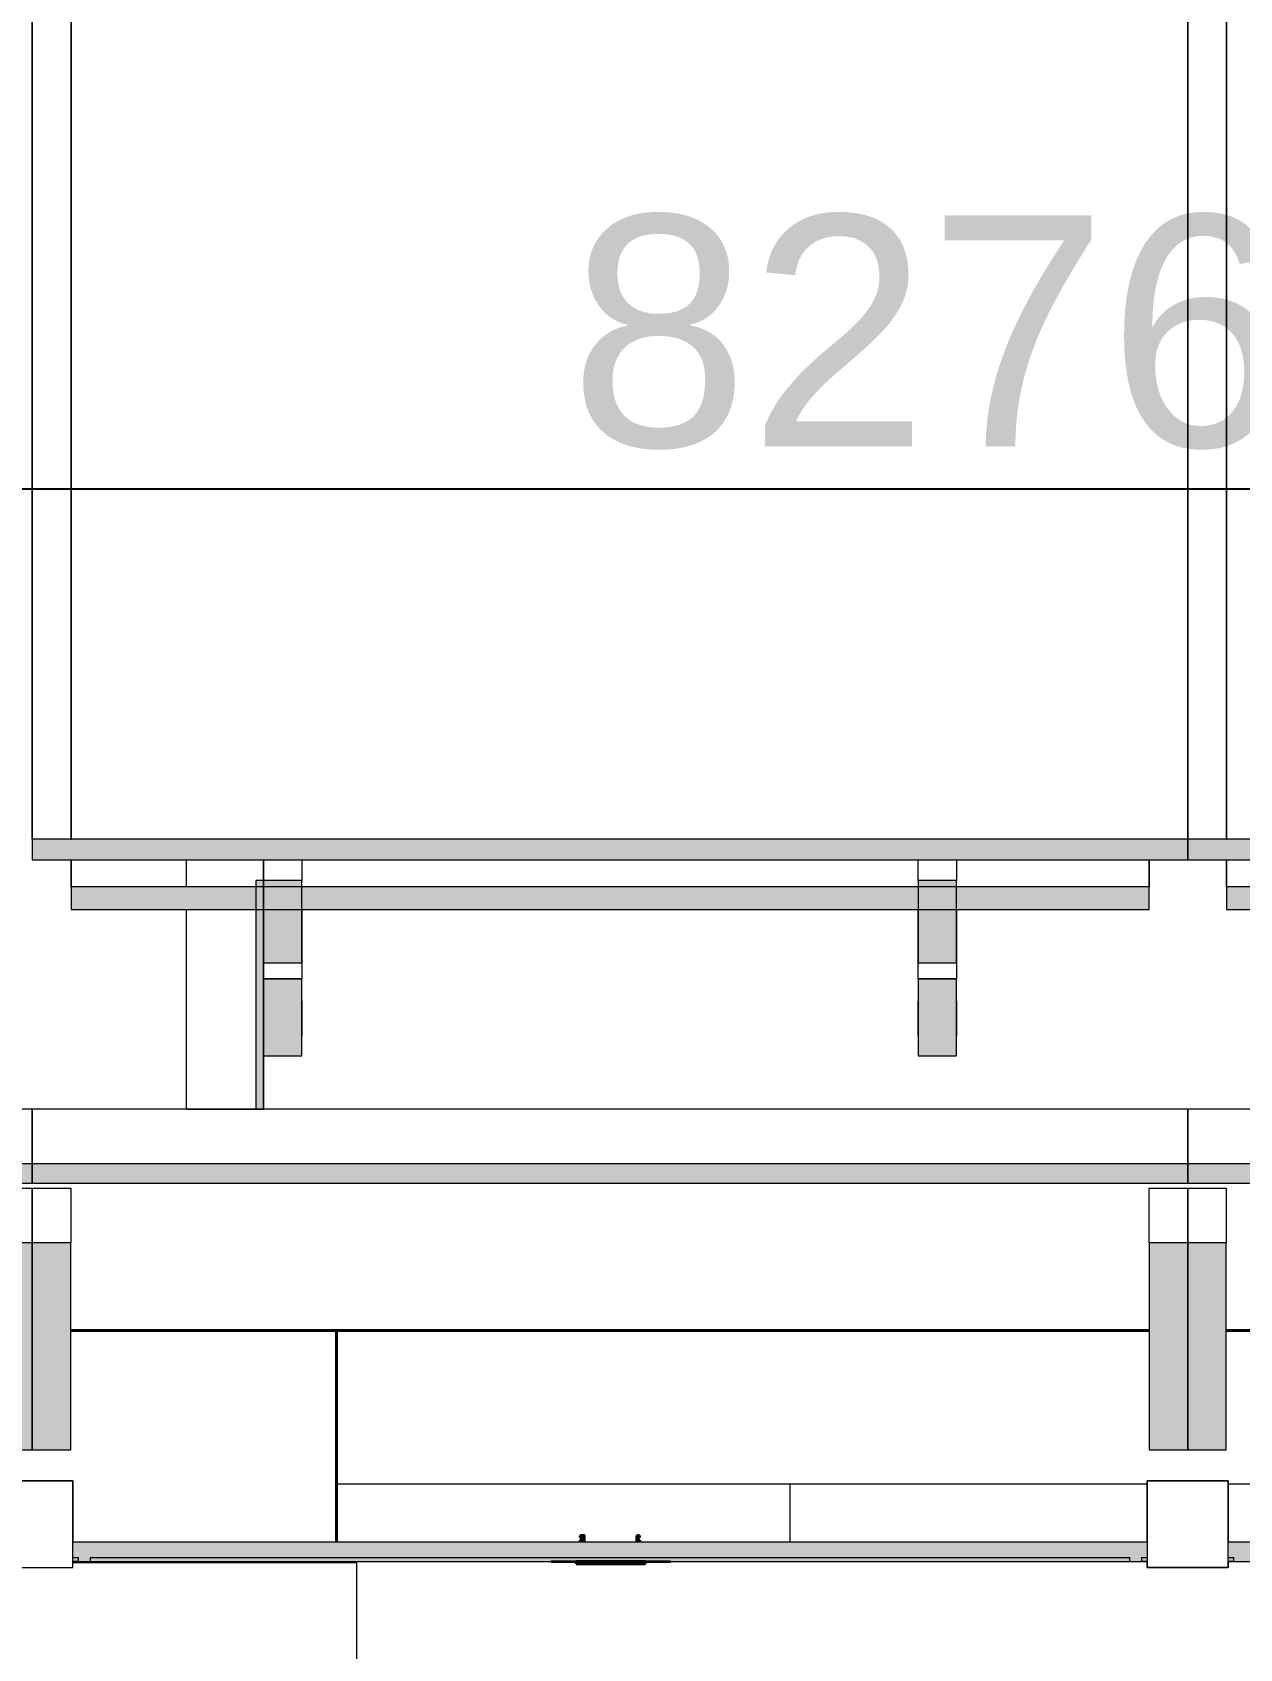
# Model space of a CAD drawing. Header units: millimetres. Extents: x -153298 to 620751, y -313239 to 250031.
# Drawn here: x 103243 to 104810, y -291010 to -288912 of the extents above; entities that cross this region are included whole.
import ezdxf

# ---------------------------------------------------------------- set-up
doc = ezdxf.new("R2010")
doc.units = ezdxf.units.MM
doc.layers.get('DEFPOINTS').update_dxf_attribs({"color": 250})
for name, color, linetype, lineweight in [('A-ANNO-DIMS', 1, 'Continuous', 9), ('A-DOOR', 3, 'Continuous', 9), ('A-DOOR-E', 2, 'Continuous', 25), ('A-GLAZ-CURT', 2, 'Continuous', 9), ('A-WALL-PATT', 1, 'Continuous', 35), ('E-LITE-EQPM', 2, 'Continuous', 35), ('WALL-E', 2, 'Continuous', 35)]:
    doc.layers.add(name, color=color, linetype=linetype, lineweight=lineweight)
doc.styles.add('Arial_2', font='arial.ttf', dxfattribs={"height": 3})
doc.dimstyles.new('DPA-DIM-3_0_T-T', dxfattribs={"dimscale": 304.8, "dimtxt": 306.07782, "dimasz": 0.656168, "dimexe": 0.656168, "dimexo": 0.0625, "dimgap": 0.164042, "dimtad": 1, "dimdec": 0, "dimzin": 0, "dimdsep": 46, "dimtxsty": 'Arial_2', "dimblk1": 'OBLIQUE', "dimblk2": 'OBLIQUE', "dimsah": 1, "dimcen": 0.09, "dimdle": 0.656168, "dimadec": 8, "dimazin": 0, "dimtfac": 1, "dimtdec": 4, "dimtix": 1, "dimtmove": 0, "dimatfit": 3, "dimfxl": 1.312336, "dimfxlon": 1, "dimtvp": 1, "dimtolj": 1, "dimtzin": 0, "dimarcsym": 2})

# ---------------------------------------------------------------- blocks, each defined once
blk = doc.blocks.new('L1-2 RECESSED FLUORESCENT - L1-2  RECESSED FLUORESCENT-V259-2120-01 ENTRANCE 1 SECTION A')
at = {"layer": 'E-LITE-EQPM', "color": 253, "lineweight": 20}
for p, q in [((-880059.9, 105575), (-880059.9, 105655)), ((-880059.9, 105655), (-879954.9, 105655)), ((-879954.9, 105655), (-880059.9, 105655)), ((-880059.9, 105655), (-880059.9, 105542.3)), ((-879954.9, 105655), (-879954.9, 105575)), ((-879954.9, 105542.3), (-879954.9, 105655)), ((-880059.9, 105548.3), (-880059.9, 105550)), ((-879954.9, 105550), (-879954.9, 105548.3)), ((-880059.9, 105542.3), (-879954.9, 105542.3)), ((-880049.9, 105542.3), (-879964.9, 105542.3))]:
    blk.add_line(p, q, dxfattribs=at)
blk = doc.blocks.new('L1-2 RECESSED FLUORESCENT - L1-2  RECESSED FLUORESCENT-12382980-2120-01 ENTRANCE 1 SECTION A')
at = {"layer": 'E-LITE-EQPM', "color": 253, "lineweight": 20}
for p, q in [((-883059.9, 105575), (-883059.9, 105655)), ((-883059.9, 105655), (-882954.9, 105655)), ((-882954.9, 105655), (-883059.9, 105655)), ((-883059.9, 105655), (-883059.9, 105542.3)), ((-882954.9, 105655), (-882954.9, 105575)), ((-882954.9, 105542.3), (-882954.9, 105655)), ((-883059.9, 105542.3), (-883059.9, 105550)), ((-882954.9, 105550), (-882954.9, 105542.3)), ((-882954.9, 105542.3), (-883059.9, 105542.3)), ((-883059.9, 105542.3), (-882954.9, 105542.3)), ((-883049.9, 105542.3), (-882964.9, 105542.3)), ((-882964.9, 105542.3), (-883049.9, 105542.3))]:
    blk.add_line(p, q, dxfattribs=at)
blk = doc.blocks.new('D2 - D2-V262-2120-01 ENTRANCE 1 SECTION A')
at = {"layer": 'E-LITE-EQPM', "color": 253, "lineweight": 20}
for p, q in [((-879294.1, 105577.7), (-879294.1, 105575)), ((-879291.8, 105584), (-879293.4, 105584)), ((-879293.4, 105584), (-879291.8, 105584)), ((-879291.4, 105584), (-879289.8, 105584)), ((-879289.8, 105584), (-879291.4, 105584)), ((-879291.4, 105575), (-879291.4, 105584)), ((-879289.8, 105575), (-879289.8, 105584)), ((-879289.8, 105575), (-879289.8, 105584)), ((-879220.8, 105584), (-879222.4, 105584)), ((-879222.4, 105584), (-879220.8, 105584)), ((-879222.4, 105575), (-879222.4, 105584)), ((-879218.9, 105584), (-879220.8, 105584)), ((-879220.8, 105584), (-879218.9, 105584)), ((-879220.8, 105575), (-879220.8, 105584)), ((-879220.4, 105584), (-879218.9, 105584)), ((-879218.9, 105584), (-879220.4, 105584)), ((-879220.4, 105584), (-879220.4, 105582.6)), ((-879220.4, 105582.6), (-879220.4, 105584)), ((-879218.9, 105581.1), (-879220, 105581.1)), ((-879220, 105581.1), (-879220, 105577.7)), ((-879220, 105577.7), (-879220, 105581.1)), ((-879220, 105581.1), (-879218.9, 105581.1)), ((-879220, 105577.7), (-879220, 105577.7)), ((-879218.9, 105584), (-879218.9, 105581.1)), ((-879218.9, 105581.1), (-879218.9, 105584)), ((-879218.1, 105575), (-879218.1, 105577.7)), ((-879301.1, 105550), (-879301.1, 105547)), ((-879301.1, 105550), (-879283.1, 105550)), ((-879211.1, 105550), (-879301.1, 105550)), ((-879294.1, 105550), (-879283.3, 105550)), ((-879275.1, 105550), (-879294.1, 105550)), ((-879291.4, 105550), (-879293.8, 105550)), ((-879293.8, 105550), (-879291.4, 105550)), ((-879293.1, 105550), (-879283.3, 105550)), ((-879274.6, 105550), (-879293.1, 105550)), ((-879289.8, 105550), (-879291.9, 105550)), ((-879291.9, 105550), (-879289.8, 105550)), ((-879291.4, 105550), (-879289.8, 105550)), ((-879289.8, 105550), (-879291.4, 105550)), ((-879286.1, 105550), (-879283.6, 105550)), ((-879226.1, 105550), (-879286.1, 105550)), ((-879285.1, 105550), (-879283.7, 105550)), ((-879227.1, 105550), (-879285.1, 105550)), ((-879283.1, 105550), (-879229.1, 105550)), ((-879219.1, 105550), (-879274.3, 105550)), ((-879218.1, 105550), (-879274.3, 105550)), ((-879229.1, 105550), (-879229.4, 105550)), ((-879229.4, 105550), (-879211.1, 105550)), ((-879229.2, 105550), (-879219.1, 105550)), ((-879229.2, 105550), (-879218.1, 105550)), ((-879229, 105550), (-879226.1, 105550)), ((-879228.8, 105550), (-879227.1, 105550)), ((-879220.8, 105550), (-879222.4, 105550)), ((-879222.4, 105550), (-879220.3, 105550)), ((-879220.3, 105550), (-879222.4, 105550)), ((-879222.4, 105550), (-879220.8, 105550)), ((-879220.8, 105550), (-879218.4, 105550)), ((-879218.4, 105550), (-879220.8, 105550)), ((-879211.1, 105547), (-879211.1, 105550)), ((-879301.1, 105547), (-879211.1, 105547)), ((-879211.1, 105547), (-879301.1, 105547)), ((-879291.1, 105547), (-879274.4, 105547)), ((-879274.4, 105547), (-879291.1, 105547)), ((-879290.3, 105549), (-879290.3, 105547)), ((-879290.3, 105547), (-879274.5, 105547)), ((-879274.5, 105547), (-879290.3, 105547)), ((-879283.1, 105547), (-879229.1, 105547)), ((-879229.1, 105547), (-879283.1, 105547)), ((-879282.1, 105547), (-879230.1, 105547)), ((-879230.1, 105547), (-879282.1, 105547)), ((-879280.1, 105547), (-879232.1, 105547)), ((-879232.1, 105547), (-879280.1, 105547)), ((-879280, 105547), (-879232.2, 105547)), ((-879232.2, 105547), (-879280, 105547)), ((-879278, 105547), (-879274.6, 105547)), ((-879274.6, 105547), (-879278, 105547)), ((-879273.9, 105547), (-879234.2, 105547)), ((-879234.2, 105547), (-879273.9, 105547)), ((-879273.6, 105547), (-879221.1, 105547)), ((-879221.1, 105547), (-879273.6, 105547)), ((-879273.2, 105547), (-879221.9, 105547)), ((-879221.9, 105547), (-879273.2, 105547)), ((-879221.9, 105547), (-879221.9, 105549))]:
    blk.add_line(p, q, dxfattribs=at)
blk = doc.blocks.new('PPL-C-AECM-1-PP19-EE-M3-0001_rvt-1-2120-01 ENTRANCE 1 SECTION A')
at = {"layer": 'E-LITE-EQPM', "color": 253, "lineweight": 20}
for name, p in [('L1-2 RECESSED FLUORESCENT - L1-2  RECESSED FLUORESCENT-V259-2120-01 ENTRANCE 1 SECTION A', (0, 0)), ('L1-2 RECESSED FLUORESCENT - L1-2  RECESSED FLUORESCENT-12382980-2120-01 ENTRANCE 1 SECTION A', (4500, 0)), ('D2 - D2-V262-2120-01 ENTRANCE 1 SECTION A', (0, 0))]:
    blk.add_blockref(name, p, dxfattribs=at)
blk = doc.blocks.new('DPA_CP_Entrance Canopy Lower - Depth 4200-V2-2120-01 ENTRANCE 1 SECTION A')
at = {"layer": 'A-GLAZ-CURT'}
for points in [[(-883007.4, 106041.4), (-881507.4, 106041.4), (-881507.4, 106066.4), (-883007.4, 106066.4)], [(-882957.4, 105695), (-882957.4, 105963.7), (-883007.4, 105963.7), (-883007.4, 105695)], [(-881507.4, 105695), (-881507.4, 105963.8), (-881557.4, 105963.8), (-881557.4, 105695)], [(-882954.9, 105550), (-881559.9, 105550), (-881559.9, 105575), (-882954.9, 105575)]]:
    blk.add_hatch(color=8, dxfattribs=at).paths.add_polyline_path(points)
at = {"layer": 'A-GLAZ-CURT', "color": 135}
for p, q in [((-881507.4, 106137.3), (-883007.4, 106137.3)), ((-883007.4, 106066.4), (-883007.4, 106137.3)), ((-881507.4, 106137.3), (-881507.4, 106066.4)), ((-883007.4, 105963.7), (-883007.4, 106034.7)), ((-883007.4, 106034.7), (-882957.4, 106034.7)), ((-882957.4, 106034.7), (-882957.4, 105963.7)), ((-881557.4, 105963.8), (-881557.4, 106034.8)), ((-881557.4, 106034.8), (-881507.4, 106034.8)), ((-881507.4, 106034.8), (-881507.4, 105963.8))]:
    blk.add_line(p, q, dxfattribs=at)
at = {"layer": 'A-GLAZ-CURT'}
for p, q in [((-881507.4, 106066.4), (-883007.4, 106066.4)), ((-883007.4, 106066.4), (-883007.4, 106041.4)), ((-881507.4, 106041.4), (-881507.4, 106066.4)), ((-883007.4, 106041.4), (-881507.4, 106041.4)), ((-883007.4, 105963.7), (-883007.4, 105695)), ((-882957.4, 105963.7), (-883007.4, 105963.7)), ((-882957.4, 105695), (-882957.4, 105963.7)), ((-881557.4, 105963.8), (-881557.4, 105695)), ((-881507.4, 105963.8), (-881557.4, 105963.8)), ((-881507.4, 105695), (-881507.4, 105963.8)), ((-883007.4, 105695), (-882957.4, 105695)), ((-881557.4, 105695), (-881507.4, 105695)), ((-881559.9, 105575), (-882954.9, 105575)), ((-882954.9, 105550), (-881559.9, 105550))]:
    blk.add_line(p, q, dxfattribs=at)
blk = doc.blocks.new('M_Door-Overhead-Rolling - RS-17510645-2120-01 ENTRANCE 1 SECTION A')
at = {"layer": 'A-DOOR'}
for p, q in [((-879586.2, 105548.3), (-879954.9, 105548.3)), ((-879586.2, 104998.3), (-879586.2, 105548.3))]:
    blk.add_line(p, q, dxfattribs=at)
blk = doc.blocks.new('DPA_CP_Entrance Canopy Curve_Ent 2_Edge Rev B-1 - Entrance Canopy Curve_Left-V194-2120-01 ENTRANCE 1 SECTION A')
at = {"layer": 'A-GLAZ-CURT'}
for points in [[(-878507.4, 106460.9), (-878507.4, 106487.9), (-880007.4, 106487.9), (-880007.4, 106460.9), (-878541.8, 106460.9)], [(-879717.4, 106137.3), (-879707.4, 106137.3), (-879707.4, 106434.1), (-879717.4, 106434.1), (-879717.4, 106374.5)], [(-878557.4, 106396.6), (-878557.4, 106425.8), (-879957.1, 106425.8), (-879957.1, 106396.6), (-879479.4, 106396.6)]]:
    blk.add_hatch(color=8, dxfattribs=at).paths.add_polyline_path(points)
h = blk.add_hatch(color=8, dxfattribs=at)
h.paths.add_polyline_path([(-879657.4, 106206.3), (-879657.4, 106306.3), (-879707.4, 106306.3), (-879707.4, 106206.3)])
h.paths.add_polyline_path([(-879657.4, 106327.1), (-879657.4, 106434.1), (-879707.4, 106434.1), (-879707.4, 106327.1)])
h = blk.add_hatch(color=8, dxfattribs=at)
h.paths.add_polyline_path([(-878807.4, 106206.3), (-878807.4, 106306.3), (-878857.4, 106306.3), (-878857.4, 106206.3)])
h.paths.add_polyline_path([(-878857.4, 106327.1), (-878807.4, 106327.1), (-878807.4, 106434.1), (-878857.4, 106434.1), (-878857.4, 106374.5)])
at = {"layer": 'A-GLAZ-CURT', "color": 135}
for p, q in [((-880007.4, 106487.9), (-880007.4, 108157.3)), ((-880007.4, 108157.3), (-880007.4, 106460.9)), ((-879957.1, 106487.7), (-879957.1, 108157.3)), ((-879957.1, 108157.3), (-879957.1, 106486.7)), ((-878507.4, 106460.9), (-878507.4, 108157.3)), ((-878507.4, 108157.3), (-878507.4, 106487.9)), ((-879957.1, 106460.4), (-879957.1, 106396.6)), ((-879957.1, 106425.8), (-879957.1, 106459.6)), ((-879807.4, 106426.7), (-879807.4, 106460.9)), ((-879807.4, 106448.4), (-879807.4, 106460.9)), ((-879707.4, 106460.9), (-879707.4, 106426.7)), ((-879707.4, 106460.9), (-879707.4, 106448.4)), ((-879707.4, 106459.6), (-879707.4, 106434.1)), ((-879707.4, 106434.1), (-879707.4, 106459.6)), ((-879657.4, 106459.6), (-879657.4, 106434.1)), ((-878857.4, 106434.1), (-878857.4, 106459.6)), ((-878807.4, 106459.6), (-878807.4, 106434.1)), ((-878557.4, 106396.6), (-878557.4, 106460.4)), ((-878557.4, 106459.6), (-878557.4, 106425.8)), ((-879807.4, 106137.3), (-879807.4, 106396.6)), ((-879807.4, 106137.3), (-879807.4, 106396.6)), ((-879807.4, 106137.3), (-879807.4, 106396.6)), ((-879807.4, 106137.3), (-879807.4, 106396.6)), ((-879807.4, 106137.3), (-879807.4, 106396.6)), ((-879807.4, 106137.3), (-879807.4, 106396.6)), ((-879807.4, 106137.3), (-879807.4, 106396.6)), ((-879807.4, 106137.3), (-879807.4, 106396.6)), ((-879807.4, 106137.3), (-879807.4, 106396.6)), ((-879807.4, 106137.3), (-879807.4, 106396.6)), ((-879807.4, 106137.3), (-879807.4, 106396.6)), ((-879807.4, 106137.3), (-879807.4, 106396.6)), ((-879807.4, 106137.3), (-879807.4, 106396.6)), ((-879807.4, 106137.3), (-879807.4, 106396.6)), ((-879807.4, 106137.3), (-879807.4, 106396.6)), ((-879807.4, 106137.3), (-879807.4, 106396.6)), ((-879807.4, 106137.3), (-879807.4, 106396.6)), ((-879807.4, 106137.3), (-879807.4, 106396.6)), ((-879807.4, 106137.3), (-879807.4, 106396.6)), ((-879807.4, 106137.3), (-879807.4, 106396.6)), ((-879807.4, 106137.3), (-879807.4, 106396.6)), ((-879807.4, 106137.3), (-879807.4, 106396.6)), ((-879807.4, 106137.3), (-879807.4, 106396.6)), ((-879807.4, 106137.3), (-879807.4, 106396.6)), ((-879807.4, 106137.3), (-879807.4, 106396.6)), ((-879807.4, 106137.3), (-879807.4, 106396.6)), ((-879807.4, 106137.3), (-879807.4, 106396.6)), ((-879707.4, 106396.6), (-879707.4, 106306.3)), ((-879707.4, 106396.6), (-879707.4, 106137.3)), ((-879707.4, 106396.6), (-879707.4, 106137.3)), ((-879707.4, 106396.6), (-879707.4, 106137.3)), ((-879707.4, 106396.6), (-879707.4, 106137.3)), ((-879707.4, 106396.6), (-879707.4, 106137.3)), ((-879707.4, 106396.6), (-879707.4, 106137.3)), ((-879707.4, 106396.6), (-879707.4, 106137.3)), ((-879707.4, 106396.6), (-879707.4, 106137.3)), ((-879707.4, 106396.6), (-879707.4, 106137.3)), ((-879707.4, 106396.6), (-879707.4, 106137.3)), ((-879707.4, 106396.6), (-879707.4, 106137.3)), ((-879707.4, 106396.6), (-879707.4, 106137.3)), ((-879707.4, 106396.6), (-879707.4, 106137.3)), ((-879707.4, 106396.6), (-879707.4, 106137.3)), ((-879707.4, 106396.6), (-879707.4, 106137.3)), ((-879707.4, 106396.6), (-879707.4, 106137.3)), ((-879707.4, 106396.6), (-879707.4, 106137.3)), ((-879707.4, 106396.6), (-879707.4, 106137.3)), ((-879707.4, 106396.6), (-879707.4, 106137.3)), ((-879707.4, 106396.6), (-879707.4, 106137.3)), ((-879707.4, 106396.6), (-879707.4, 106137.3)), ((-879707.4, 106396.6), (-879707.4, 106137.3)), ((-879707.4, 106396.6), (-879707.4, 106137.3)), ((-879707.4, 106396.6), (-879707.4, 106137.3)), ((-879707.4, 106396.6), (-879707.4, 106137.3)), ((-879707.4, 106396.6), (-879707.4, 106137.3)), ((-879707.4, 106396.6), (-879707.4, 106137.3)), ((-879707.4, 106306.3), (-879707.4, 106396.6)), ((-879707.4, 106306.3), (-879707.4, 106396.6)), ((-879707.4, 106395.7), (-879707.4, 106327.1)), ((-879657.4, 106396.6), (-879657.4, 106306.3)), ((-879657.4, 106396.6), (-879657.4, 106306.3)), ((-879657.4, 106327.1), (-879657.4, 106395.7)), ((-878857.4, 106306.3), (-878857.4, 106396.6)), ((-878857.4, 106306.3), (-878857.4, 106396.6)), ((-878857.4, 106395.7), (-878857.4, 106327.1)), ((-878807.4, 106396.6), (-878807.4, 106306.3)), ((-878807.4, 106396.6), (-878807.4, 106306.3)), ((-878807.4, 106327.1), (-878807.4, 106395.7)), ((-879707.4, 106306.3), (-879657.4, 106306.3)), ((-879707.4, 106306.3), (-879657.4, 106306.3)), ((-878857.4, 106306.3), (-878807.4, 106306.3)), ((-878857.4, 106306.3), (-878807.4, 106306.3)), ((-879707.4, 106232.8), (-879707.4, 106277.3)), ((-879657.4, 106277.3), (-879657.4, 106232.8)), ((-878857.4, 106232.8), (-878857.4, 106277.3)), ((-878807.4, 106277.3), (-878807.4, 106232.8)), ((-879807.4, 106137.3), (-879707.4, 106137.3)), ((-879807.4, 106137.3), (-879707.4, 106137.3)), ((-879807.4, 106137.3), (-879707.4, 106137.3)), ((-879807.4, 106137.3), (-879707.4, 106137.3)), ((-879807.4, 106137.3), (-879707.4, 106137.3)), ((-879807.4, 106137.3), (-879707.4, 106137.3)), ((-879807.4, 106137.3), (-879707.4, 106137.3)), ((-879807.4, 106137.3), (-879707.4, 106137.3)), ((-879807.4, 106137.3), (-879707.4, 106137.3)), ((-879807.4, 106137.3), (-879707.4, 106137.3)), ((-879807.4, 106137.3), (-879707.4, 106137.3)), ((-879807.4, 106137.3), (-879707.4, 106137.3)), ((-879807.4, 106137.3), (-879707.4, 106137.3)), ((-879807.4, 106137.3), (-879707.4, 106137.3)), ((-879807.4, 106137.3), (-879707.4, 106137.3)), ((-879807.4, 106137.3), (-879707.4, 106137.3)), ((-879807.4, 106137.3), (-879707.4, 106137.3)), ((-879807.4, 106137.3), (-879707.4, 106137.3)), ((-879807.4, 106137.3), (-879707.4, 106137.3)), ((-879807.4, 106137.3), (-879707.4, 106137.3)), ((-879807.4, 106137.3), (-879707.4, 106137.3)), ((-879807.4, 106137.3), (-879707.4, 106137.3)), ((-879807.4, 106137.3), (-879707.4, 106137.3)), ((-879807.4, 106137.3), (-879707.4, 106137.3)), ((-879807.4, 106137.3), (-879707.4, 106137.3)), ((-879807.4, 106137.3), (-879707.4, 106137.3)), ((-879807.4, 106137.3), (-879707.4, 106137.3))]:
    blk.add_line(p, q, dxfattribs=at)
at = {"layer": 'A-GLAZ-CURT'}
for p, q in [((-880007.4, 106487.9), (-880007.4, 106460.9)), ((-879957.1, 106487.9), (-880007.4, 106487.9)), ((-878507.4, 106487.9), (-879957.1, 106487.9)), ((-878507.4, 106460.9), (-878507.4, 106487.9)), ((-880007.4, 106460.9), (-879957.1, 106460.9)), ((-879957.1, 106460.9), (-878507.4, 106460.9)), ((-879707.4, 106434.1), (-879717.4, 106434.1)), ((-879717.4, 106434.1), (-879717.4, 106137.3)), ((-879707.4, 106137.3), (-879707.4, 106434.1)), ((-879657.4, 106434.1), (-879707.4, 106434.1)), ((-879707.4, 106434.1), (-879707.4, 106327.1)), ((-879657.4, 106327.1), (-879657.4, 106434.1)), ((-878807.4, 106434.1), (-878857.4, 106434.1)), ((-878857.4, 106434.1), (-878857.4, 106327.1)), ((-878807.4, 106327.1), (-878807.4, 106434.1)), ((-879957.1, 106425.8), (-879957.1, 106396.6)), ((-878557.4, 106425.8), (-879957.1, 106425.8)), ((-878557.4, 106396.6), (-878557.4, 106425.8)), ((-879957.1, 106396.6), (-878557.4, 106396.6)), ((-879707.4, 106327.1), (-879657.4, 106327.1)), ((-878857.4, 106327.1), (-878807.4, 106327.1)), ((-879657.4, 106306.3), (-879707.4, 106306.3)), ((-879707.4, 106306.3), (-879707.4, 106206.3)), ((-879657.4, 106206.3), (-879657.4, 106306.3)), ((-878807.4, 106306.3), (-878857.4, 106306.3)), ((-878857.4, 106306.3), (-878857.4, 106206.3)), ((-878807.4, 106206.3), (-878807.4, 106306.3)), ((-879707.4, 106206.3), (-879657.4, 106206.3)), ((-878857.4, 106206.3), (-878807.4, 106206.3)), ((-879717.4, 106137.3), (-879707.4, 106137.3))]:
    blk.add_line(p, q, dxfattribs=at)
blk = doc.blocks.new('DPA_CP_Metal Ceiling Luminaire - Linear Luminaire Entrance-12679429-2120-01 ENTRANCE 1 SECTION A')
at = {"layer": 'A-GLAZ-CURT'}
h = blk.add_hatch(color=8, dxfattribs=at)
h.paths.add_polyline_path([(-869559.9, 105550), (-869559.9, 105555), (-869567.4, 105555), (-869567.4, 105550)])
h.paths.add_polyline_path([(-869447.4, 105550), (-869447.4, 105555), (-869454.9, 105555), (-869454.9, 105550)])
for p, q in [((-869559.9, 105555), (-869567.4, 105555)), ((-869567.4, 105555), (-869567.4, 105550)), ((-869567.4, 105550), (-869559.9, 105550)), ((-869447.4, 105555), (-869454.9, 105555)), ((-869454.9, 105550), (-869447.4, 105550)), ((-869447.4, 105550), (-869447.4, 105555))]:
    blk.add_line(p, q, dxfattribs=at)
blk = doc.blocks.new('DPA_CP_Metal Ceiling Panel - Vertical Panel Entrance-12692899-2120-01 ENTRANCE 1 SECTION A')
at = {"layer": 'A-GLAZ-CURT'}
for p, q in [((-869567.4, 105550), (-869559.9, 105550)), ((-869559.9, 105550), (-869567.4, 105550)), ((-869454.9, 105550), (-869447.4, 105550)), ((-869447.4, 105550), (-869454.9, 105550))]:
    blk.add_line(p, q, dxfattribs=at)
blk = doc.blocks.new('System Panel - DPA-AR_Metal Ceiling Rectangular Panel-16090578-2120-01 ENTRANCE 1 SECTION A')
at = {"layer": 'A-GLAZ-CURT'}
blk.add_hatch(color=8, dxfattribs=at).paths.add_polyline_path([(-869432.4, 105550), (-868082.4, 105550), (-868082.4, 105555), (-869432.4, 105555)])
for p, q in [((-868082.4, 105555), (-869432.4, 105555)), ((-869432.4, 105555), (-869432.4, 105550)), ((-869432.4, 105550), (-868082.4, 105550)), ((-868082.4, 105550), (-868082.4, 105555))]:
    blk.add_line(p, q, dxfattribs=at)
blk = doc.blocks.new('D1 - D1-12676964-2120-01 ENTRANCE 1 SECTION A')
at = {"layer": 'E-LITE-EQPM', "color": 215}
for p, q in [((-879296.7, 105577.7), (-879296.7, 105575)), ((-879296, 105584), (-879292.1, 105584)), ((-879296, 105581.1), (-879296, 105584)), ((-879294.7, 105581.1), (-879296, 105581.1)), ((-879292.1, 105584), (-879295.9, 105584)), ((-879295.9, 105584), (-879293.9, 105584)), ((-879295.9, 105584), (-879295.9, 105581.1)), ((-879295.9, 105581.1), (-879294.7, 105581.1)), ((-879294.9, 105577.7), (-879294.9, 105581.1)), ((-879294.7, 105577.7), (-879294.9, 105577.7)), ((-879294.7, 105581.1), (-879294.7, 105577.7)), ((-879290.1, 105584), (-879294.2, 105584)), ((-879294.2, 105577.4), (-879294.2, 105576.2)), ((-879293.9, 105584), (-879290.1, 105584)), ((-879293.9, 105575), (-879293.9, 105584)), ((-879221, 105584), (-879222.7, 105584)), ((-879222.7, 105584), (-879221, 105584)), ((-879222.7, 105575), (-879222.7, 105584)), ((-879222.7, 105575), (-879222.7, 105584)), ((-879220.7, 105584), (-879219.1, 105584)), ((-879219.1, 105584), (-879220.7, 105584)), ((-879219.1, 105581.1), (-879220.2, 105581.1)), ((-879220.2, 105577.7), (-879220.2, 105579.3)), ((-879220.2, 105577.7), (-879218.6, 105577.7)), ((-879218.6, 105577.7), (-879220.2, 105577.7)), ((-879219.1, 105584), (-879219.9, 105584)), ((-879219.9, 105584), (-879219.1, 105584)), ((-879219.6, 105581.1), (-879219.1, 105581.1)), ((-879219.1, 105584), (-879219.1, 105581.1)), ((-879219.1, 105581.1), (-879219.1, 105584)), ((-879218.4, 105575), (-879218.4, 105577.7)), ((-879333.9, 105550), (-879282.4, 105550)), ((-879301.4, 105550), (-879301.4, 105547)), ((-879301.4, 105550), (-879283.1, 105550)), ((-879211.4, 105550), (-879301.4, 105550)), ((-879296.4, 105550), (-879294.2, 105550)), ((-879293.9, 105550), (-879296.3, 105550)), ((-879294.4, 105550), (-879283.3, 105550)), ((-879275.4, 105550), (-879294.4, 105550)), ((-879294.2, 105550), (-879290.1, 105550)), ((-879290.1, 105550), (-879293.9, 105550)), ((-879293.4, 105550), (-879283.3, 105550)), ((-879274.9, 105550), (-879293.4, 105550)), ((-879290.1, 105550), (-879292.2, 105550)), ((-879292.2, 105550), (-879290.1, 105550)), ((-879284.2, 105550), (-879292.1, 105550)), ((-879292.1, 105550), (-879275.4, 105550)), ((-879286.4, 105550), (-879283.5, 105550)), ((-879226.4, 105550), (-879286.4, 105550)), ((-879285.4, 105550), (-879283.7, 105550)), ((-879227.4, 105550), (-879285.4, 105550)), ((-879283.4, 105550), (-879264.7, 105550)), ((-879218.4, 105550), (-879274.4, 105550)), ((-879274.4, 105550), (-879218.4, 105550)), ((-879219.4, 105550), (-879274.3, 105550)), ((-879234.5, 105550), (-879229.4, 105550)), ((-879230.1, 105550), (-879178.9, 105550)), ((-879218.4, 105550), (-879229.5, 105550)), ((-879229.4, 105550), (-879211.4, 105550)), ((-879229.2, 105550), (-879219.4, 105550)), ((-879229.2, 105550), (-879218.4, 105550)), ((-879228.9, 105550), (-879226.4, 105550)), ((-879228.8, 105550), (-879227.4, 105550)), ((-879221, 105550), (-879222.7, 105550)), ((-879222.7, 105550), (-879220.6, 105550)), ((-879220.6, 105550), (-879222.7, 105550)), ((-879222.7, 105550), (-879221, 105550)), ((-879221, 105550), (-879218.7, 105550)), ((-879218.7, 105550), (-879221, 105550)), ((-879211.4, 105547), (-879211.4, 105550)), ((-879301.4, 105547), (-879211.4, 105547)), ((-879211.4, 105547), (-879301.4, 105547)), ((-879291.4, 105547), (-879274.4, 105547)), ((-879274.4, 105547), (-879291.4, 105547)), ((-879290.6, 105549), (-879290.6, 105547)), ((-879290.6, 105547), (-879274.4, 105547)), ((-879274.4, 105547), (-879290.6, 105547)), ((-879283.4, 105547), (-879229.4, 105547)), ((-879229.4, 105547), (-879283.4, 105547)), ((-879282.4, 105547), (-879230.4, 105547)), ((-879230.4, 105547), (-879282.4, 105547)), ((-879280.4, 105547), (-879232.4, 105547)), ((-879232.4, 105547), (-879280.4, 105547)), ((-879280.3, 105547), (-879232.4, 105547)), ((-879232.4, 105547), (-879280.3, 105547)), ((-879278.3, 105547), (-879274.4, 105547)), ((-879274.4, 105547), (-879278.3, 105547)), ((-879274.1, 105547), (-879234.4, 105547)), ((-879234.4, 105547), (-879274.1, 105547)), ((-879273.9, 105547), (-879221.4, 105547)), ((-879221.4, 105547), (-879273.9, 105547)), ((-879273.5, 105547), (-879222.2, 105547)), ((-879222.2, 105547), (-879273.5, 105547)), ((-879222.2, 105547), (-879222.2, 105549))]:
    blk.add_line(p, q, dxfattribs=at)
blk = doc.blocks.new('_Oblique')
at = {"color": 0, "linetype": 'ByBlock', "lineweight": -2}
blk.add_line((-0.5, -0.5), (0.5, 0.5), dxfattribs=at)
blk = doc.blocks.new('*D3742')
at = {"layer": 'A-ANNO-DIMS', "color": 0, "lineweight": -2, "transparency": 16777216}
for p, q in [((100267.9, -289885.6), (100267.9, -289304.6)), ((108544.2, -289885.6), (108544.2, -289304.6)), ((108744.2, -289504.6), (100067.9, -289504.6))]:
    blk.add_line(p, q, dxfattribs=at)
at = {"layer": 'DEFPOINTS', "color": 0, "transparency": 16777216}
for p in [(100267.9, -289504.6), (100267.9, -289904.6), (108544.2, -289904.6)]:
    blk.add_point(p, dxfattribs=at)
at = {"layer": 'A-ANNO-DIMS', "color": 0, "lineweight": -2, "transparency": 16777216, "xscale": 200, "yscale": 200, "zscale": 200, "rotation": 180}
blk.add_blockref('_Oblique', (100267.9, -289504.6), dxfattribs=at)
at = {"layer": 'A-ANNO-DIMS', "color": 0, "lineweight": -2, "transparency": 16777216, "xscale": 200, "yscale": 200, "zscale": 200}
blk.add_blockref('_Oblique', (108544.2, -289504.6), dxfattribs=at)
at = {"layer": 'A-ANNO-DIMS', "color": 0, "transparency": 16777216, "insert": (104406, -289301.5), "char_height": 300, "width": 1107.531, "attachment_point": 5, "style": 'Arial_2'}
blk.add_mtext('\\A1;8276', dxfattribs=at)

msp = doc.modelspace()

# ---------------------------------------------------------------- hatches: boundary and pattern name
at = {"layer": 'A-WALL-PATT', "lineweight": 9}
h = msp.add_hatch(dxfattribs=at)
h.set_pattern_fill('FP_4', color=256, style=0, pattern_type=2)
h.set_pattern_definition([(0, (131226, -298596.8), (0, 1400), []), (0, (131226, -298496.8), (0, 1400), []), (0, (131226, -297896.8), (0, 1400), []), (0, (131226, -297796.8), (0, 1400), []), (90, (131226.1, -299196.8), (-1200, 7e-14), []), (90, (131826.1, -298596.8), (-1200, 700), [100, -600])])
h.paths.add_polyline_path([(113194.2804, -295576.753), (116180.8535, -295576.753), (116067.88, -295510.634), (116067.88, -293996.753), (116042.88, -293996.753), (116042.88, -293896.753), (116117.88, -293896.753), (116117.88, -290896.753), (115794.4357, -290896.753), (115794.4357, -290899.753), (115704.4357, -290899.753), (115704.4357, -290896.753), (115295.38, -290896.753), (115295.38, -290904.4873), (115190.38, -290904.4873), (115190.38, -290896.753), (113795.38, -290896.753), (113795.38, -290904.4873), (113690.38, -290904.4873), (113690.38, -290896.753), (112295.38, -290896.753), (112295.38, -290904.4873), (112190.38, -290904.4873), (112190.38, -290896.753), (110795.38, -290896.753), (110795.38, -290904.4873), (110690.38, -290904.4873), (110690.38, -290896.753), (109295.38, -290896.753), (109295.38, -290904.4873), (109190.38, -290904.4873), (109190.38, -290896.753), (107795.38, -290896.753), (107795.38, -290904.4873), (107690.38, -290904.4873), (107690.38, -290896.753), (106295.38, -290896.753), (106295.38, -290904.4873), (106190.38, -290904.4873), (106190.38, -290896.753), (105539.1399, -290896.753), (105538.88, -290899.753), (105448.88, -290899.753), (105448.88, -290896.753), (104795.38, -290896.753), (104795.38, -290904.4873), (104690.38, -290904.4873), (104690.38, -290896.753), (104039.1399, -290896.753), (104038.88, -290899.753), (103948.88, -290899.753), (103948.88, -290896.753), (103637.88, -290896.753), (103637.88, -290898.4621), (103664.08, -290898.4621), (103664.08, -291448.4621), (103637.88, -291448.4621), (103637.88, -293596.753), (105550.1497, -293595.7469), (105541.9565, -293580.0879), (105524.1983, -293538.2356), (105514.6177, -293510.4236), (105502.6583, -293461.2315), (105498.4926, -293437.8752), (105495.4895, -293408.8161), (105493.5884, -293370.2779), (105499.3407, -293297.4466), (105512.792, -293239.7907), (105518.541, -293220.2823), (105536.9831, -293174.6287), (105549.7195, -293148.5946), (105584.2095, -293092.555), (105624.8837, -293044.4867), (105640.3543, -293028.9211), (105677.6473, -292996.9164), (105696.9969, -292982.5858), (105752.8471, -292948.5249), (105804.4461, -292926.643), (105830.2613, -292917.8087), (105894.1862, -292902.601), (105919.5952, -292900.1136), (105984.5969, -292896.753), (108235.7516, -292897.6127), (108332.7077, -292902.4333), (108422.1877, -292914.7661), (108458.9167, -292921.5912), (108560.0862, -292946.0075), (108650.0625, -292976.3699), (108680.5429, -292988.402), (108777.6028, -293032.4886), (108844.3378, -293070.1219), (109322.661, -293346.2019), (113186.0888, -295576.753), (113193.402, -295576.753)])
h.paths.add_polyline_path([(116428.57, -295576.753), (116523.6755, -295576.753), (116117.88, -295341.8187), (116117.88, -295482.6602), (116280.8535, -295576.753)])
h.paths.add_polyline_path([(104031.9298, -290871.753), (104690.38, -290871.753), (104690.38, -290791.753), (104795.38, -290791.753), (104795.38, -290871.753), (105453.821, -290871.753), (105454.2507, -290869.0845), (105455.3049, -290869.0845), (105456.3778, -290862.753), (105460.4316, -290862.753), (105460.4316, -290871.753), (105527.5883, -290871.253), (105528.6983, -290862.753), (105529.6753, -290863.5005), (105531.9298, -290871.753), (106190.38, -290871.753), (106190.38, -290791.753), (106295.38, -290791.753), (106295.38, -290871.753), (107690.38, -290871.753), (107690.38, -290791.753), (107795.38, -290791.753), (107795.38, -290871.753), (109190.38, -290871.753), (109190.38, -290791.753), (109295.38, -290791.753), (109295.38, -290871.753), (110690.38, -290871.753), (110690.38, -290791.753), (110795.38, -290791.753), (110795.38, -290871.753), (112190.38, -290871.753), (112190.38, -290791.753), (112295.38, -290791.753), (112295.38, -290871.753), (113690.38, -290871.753), (113690.38, -290791.753), (113795.38, -290791.753), (113795.38, -290871.753), (115190.38, -290871.753), (115190.38, -290791.753), (115295.38, -290791.753), (115295.38, -290871.753), (115709.3767, -290871.753), (115709.8064, -290869.0845), (115710.8607, -290869.0845), (115711.9335, -290862.753), (115715.7274, -290862.753), (115716.7095, -290871.753), (115783.1441, -290871.253), (115783.9941, -290862.753), (115784.7628, -290862.753), (115787.2256, -290871.753), (116117.88, -290871.753), (116117.88, -290596.753), (115292.88, -290596.753), (115292.88, -290751.753), (115192.88, -290751.753), (115192.88, -290596.753), (113792.88, -290596.753), (113792.88, -290751.753), (113692.88, -290751.753), (113692.88, -290596.753), (112292.88, -290596.753), (112292.88, -290751.753), (112192.88, -290751.753), (112192.88, -290596.753), (110792.88, -290596.753), (110792.88, -290751.753), (110692.88, -290751.753), (110692.88, -290596.753), (109292.88, -290596.753), (109292.88, -290751.753), (109192.88, -290751.753), (109192.88, -290596.753), (107792.88, -290596.753), (107792.88, -290751.753), (107692.88, -290751.753), (107692.88, -290596.753), (106292.88, -290596.753), (106292.88, -290751.753), (106192.88, -290751.753), (106192.88, -290596.753), (104792.88, -290596.753), (104792.88, -290751.753), (104692.88, -290751.753), (104692.88, -290596.753), (103637.88, -290596.753), (103637.88, -290871.753), (103953.821, -290871.753), (103954.2507, -290869.0845), (103955.3049, -290869.0845), (103956.3778, -290862.753), (103960.4316, -290862.753), (103960.4316, -290871.753), (104027.5883, -290871.253), (104028.6983, -290862.753), (104029.6753, -290863.5005), (104031.9211, -290871.753)])

# ---------------------------------------------------------------- linework, layer by layer
at = {"layer": 'WALL-E', "color": 215}
for p, q in [((103292.88, -290596.753), (103637.88, -290596.753)), ((103637.88, -290596.753), (103292.88, -290596.753)), ((103637.88, -290871.753), (103637.88, -290596.753)), ((103637.88, -290596.753), (104692.88, -290596.753)), ((104692.88, -290596.753), (103637.88, -290596.753)), ((103637.88, -290596.753), (103637.88, -290871.753)), ((103637.88, -290596.753), (103637.88, -290871.753)), ((103637.88, -290871.753), (103637.88, -290596.753)), ((104792.88, -290596.753), (106192.88, -290596.753)), ((106192.88, -290596.753), (104792.88, -290596.753)), ((103637.88, -290898.4621), (103637.88, -290896.753)), ((103637.88, -290896.753), (103637.88, -290898.4621)), ((103637.88, -290896.753), (103637.88, -290898.4621)), ((103637.88, -290898.4621), (103637.88, -290896.753))]:
    msp.add_line(p, q, dxfattribs=at)

# ---------------------------------------------------------------- block references
at = {"lineweight": 5}
msp.add_blockref('PPL-C-AECM-1-PP19-EE-M3-0001_rvt-1-2120-01 ENTRANCE 1 SECTION A', (983250.2539, -396446.753), dxfattribs=at)
at = {"layer": 'A-DOOR-E', "lineweight": 9}
msp.add_blockref('M_Door-Overhead-Rolling - RS-17510645-2120-01 ENTRANCE 1 SECTION A', (983250.2539, -396446.753), dxfattribs=at)
at = {"layer": 'A-GLAZ-CURT', "color": 135}
for name, p in [('DPA_CP_Entrance Canopy Curve_Ent 2_Edge Rev B-1 - Entrance Canopy Curve_Left-V194-2120-01 ENTRANCE 1 SECTION A', (983250.2539, -396446.753)), ('DPA_CP_Entrance Canopy Curve_Ent 2_Edge Rev B-1 - Entrance Canopy Curve_Left-V194-2120-01 ENTRANCE 1 SECTION A', (984750.2539, -396446.753)), ('DPA_CP_Entrance Canopy Lower - Depth 4200-V2-2120-01 ENTRANCE 1 SECTION A', (984750.2539, -396446.753)), ('DPA_CP_Entrance Canopy Lower - Depth 4200-V2-2120-01 ENTRANCE 1 SECTION A', (986250.2539, -396446.753)), ('DPA_CP_Entrance Canopy Lower - Depth 4200-V2-2120-01 ENTRANCE 1 SECTION A', (987750.2539, -396446.753)), ('System Panel - DPA-AR_Metal Ceiling Rectangular Panel-16090578-2120-01 ENTRANCE 1 SECTION A', (972750.2539, -396446.753))]:
    msp.add_blockref(name, p, dxfattribs=at)
at = {"layer": 'A-GLAZ-CURT'}
for p in [(972750.2539, -396446.753), (974250.2539, -396446.753)]:
    msp.add_blockref('DPA_CP_Metal Ceiling Luminaire - Linear Luminaire Entrance-12679429-2120-01 ENTRANCE 1 SECTION A', p, dxfattribs=at)
at = {"layer": 'A-GLAZ-CURT', "color": 10}
for p in [(972750.2539, -396446.753), (974250.2539, -396446.753)]:
    msp.add_blockref('DPA_CP_Metal Ceiling Panel - Vertical Panel Entrance-12692899-2120-01 ENTRANCE 1 SECTION A', p, dxfattribs=at)
at = {"layer": 'E-LITE-EQPM', "color": 215}
msp.add_blockref('D1 - D1-12676964-2120-01 ENTRANCE 1 SECTION A', (983250.2539, -396446.753), dxfattribs=at)

# ---------------------------------------------------------------- dimensions: what is measured, and where the dimension line sits
at = {"layer": 'A-ANNO-DIMS'}
dim = msp.add_linear_dim(base=(100267.88, -289504.6482), p1=(108544.1926, -289904.6482), p2=(100267.88, -289904.6482), dimstyle='DPA-DIM-3_0_T-T', override={"dimpost": '<>', "dimfxl": 8276.312624}, dxfattribs=at)
dim.commit()
dim.dimension.update_dxf_attribs({"geometry": '*D3742', "text_midpoint": (104406.0363, -289301.4763)})

doc.saveas('drawing.dxf')
